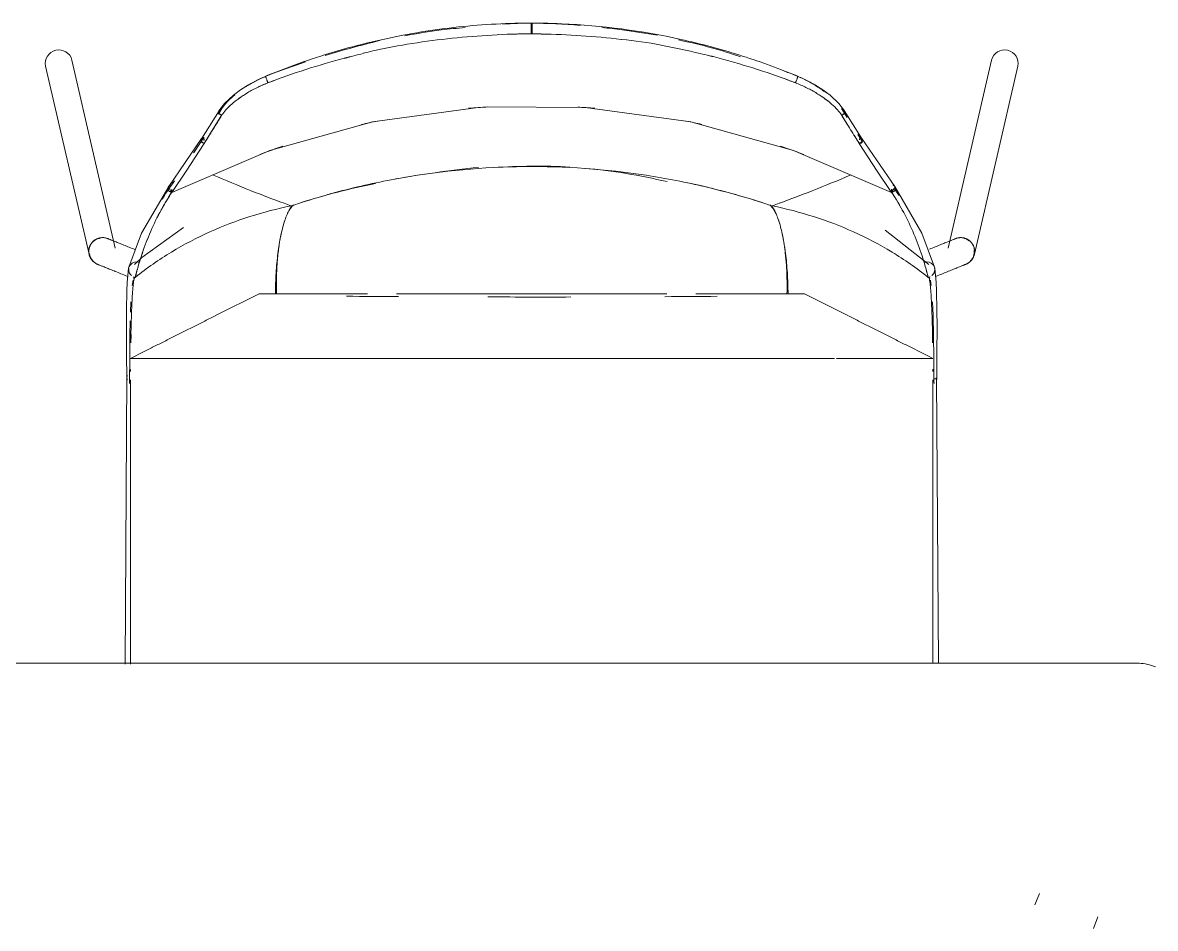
# Model space of a CAD drawing. Header units: millimetres. Extents: x 155920 to 295199, y -4084 to 97293.
# Drawn here: x 190261 to 190916, y 25622 to 26146 of the extents above; entities that cross this region are included whole.
import ezdxf

# ---------------------------------------------------------------- set-up
doc = ezdxf.new("R2010")
doc.units = ezdxf.units.MM
doc.header["$MEASUREMENT"] = 0
doc.layers.add('I-FURN', color=8, linetype='CONTINUOUS', lineweight=9)

msp = doc.modelspace()

# ---------------------------------------------------------------- linework, layer by layer
at = {"layer": 'I-FURN'}
for p, q in [((190555.27, 26145.24), (190555.27, 26145.35)), ((190555.27, 26144.93), (190555.27, 26145.24)), ((190555.27, 26144.43), (190555.27, 26144.93)), ((190555.27, 26143.79), (190555.27, 26144.43)), ((190555.27, 26143.04), (190555.27, 26143.79)), ((190555.27, 26142.23), (190555.27, 26143.04)), ((190555.27, 26141.43), (190555.27, 26142.23)), ((190555.27, 26140.67), (190555.27, 26141.43)), ((190555.27, 26140.03), (190555.27, 26140.67)), ((190555.28, 26139.54), (190555.27, 26140.03)), ((190555.28, 26139.22), (190555.28, 26139.54)), ((190555.73, 26145.35), (190555.73, 26145.24)), ((190555.73, 26145.24), (190555.73, 26144.93)), ((190555.73, 26144.93), (190555.73, 26144.43)), ((190555.73, 26144.43), (190555.73, 26143.79)), ((190555.73, 26143.79), (190555.73, 26143.04)), ((190555.73, 26143.04), (190555.73, 26142.23)), ((190555.73, 26142.23), (190555.73, 26141.43)), ((190555.73, 26141.43), (190555.73, 26140.67)), ((190555.73, 26140.67), (190555.73, 26140.03)), ((190555.73, 26140.03), (190555.73, 26139.54)), ((190555.73, 26139.54), (190555.73, 26139.22)), ((190274.21, 26120.47), (190299.33, 26011.66)), ((190314.53, 26015.17), (190289.41, 26123.98)), ((190821.59, 26123.98), (190796.47, 26015.17)), ((190811.67, 26011.66), (190836.8, 26120.47)), ((190401.42, 26114.51), (190401.45, 26114.41)), ((190401.45, 26114.41), (190401.53, 26114.21)), ((190401.53, 26114.21), (190401.65, 26113.91)), ((190401.65, 26113.91), (190401.79, 26113.54)), ((190401.79, 26113.54), (190401.96, 26113.11)), ((190401.96, 26113.11), (190402.14, 26112.66)), ((190708.87, 26112.66), (190709.04, 26113.11)), ((190709.04, 26113.11), (190709.21, 26113.54)), ((190709.21, 26113.54), (190709.36, 26113.91)), ((190709.36, 26113.91), (190709.47, 26114.21)), ((190709.47, 26114.21), (190709.55, 26114.41)), ((190709.55, 26114.41), (190709.59, 26114.51)), ((190387, 26106.66), (190382.88, 26103.57)), ((190391.62, 26109.6), (190387, 26106.66)), ((190396.43, 26112.22), (190391.62, 26109.6)), ((190402.14, 26112.66), (190402.32, 26112.2)), ((190402.32, 26112.2), (190402.49, 26111.78)), ((190402.49, 26111.78), (190402.64, 26111.4)), ((190402.64, 26111.4), (190402.76, 26111.1)), ((190402.76, 26111.1), (190402.84, 26110.89)), ((190402.84, 26110.89), (190402.88, 26110.78)), ((190708.12, 26110.78), (190708.16, 26110.89)), ((190708.16, 26110.89), (190708.25, 26111.1)), ((190708.25, 26111.1), (190708.37, 26111.4)), ((190708.37, 26111.4), (190708.52, 26111.78)), ((190708.52, 26111.78), (190708.69, 26112.2)), ((190708.69, 26112.2), (190708.87, 26112.66)), ((190714.57, 26112.22), (190719.38, 26109.6)), ((190719.38, 26109.6), (190724, 26106.66)), ((190724, 26106.66), (190728.13, 26103.57)), ((190382.88, 26103.57), (190377.79, 26098.86)), ((190728.13, 26103.57), (190733.22, 26098.86)), ((190374.58, 26094.64), (190364.37, 26078.44)), ((190376.24, 26095.98), (190374.19, 26092.7)), ((190374.51, 26094.51), (190374.4, 26094.13)), ((190374.4, 26094.13), (190374.4, 26093.73)), ((190374.4, 26093.73), (190374.51, 26093.33)), ((190374.72, 26094.83), (190374.51, 26094.51)), ((190374.51, 26093.33), (190374.73, 26092.96)), ((190377.79, 26098.86), (190374.54, 26094.58)), ((190375.03, 26095.07), (190374.72, 26094.83)), ((190375.4, 26095.23), (190375.03, 26095.07)), ((190375.82, 26095.28), (190375.4, 26095.23)), ((190524.61, 26096.49), (190463.41, 26088.19)), ((190528.9, 26096.77), (190524.61, 26096.49)), ((190586.39, 26096.5), (190529.96, 26096.83)), ((190647.59, 26088.19), (190586.39, 26096.5)), ((190733.22, 26098.86), (190736.46, 26094.58)), ((190734.78, 26095.95), (190738.04, 26090.74)), ((190736.37, 26094.72), (190746.77, 26078.22)), ((190365.61, 26075.18), (190376.24, 26092.18)), ((190374.73, 26092.96), (190375.03, 26092.64)), ((190375.03, 26092.64), (190375.41, 26092.4)), ((190375.41, 26092.4), (190375.82, 26092.24)), ((190375.82, 26092.24), (190376.25, 26092.19)), ((190463.41, 26088.19), (190403.94, 26071.73)), ((190707.06, 26071.73), (190647.59, 26088.19)), ((190738.26, 26086.55), (190734.76, 26092.18)), ((190745.4, 26075.18), (190742.01, 26080.55)), ((190744.4, 26080.68), (190745.46, 26079.03)), ((190364.47, 26078.58), (190345.42, 26050.88)), ((190355.92, 26060.19), (190365.61, 26075.18)), ((190365.55, 26079.03), (190360.18, 26070.74)), ((190364.25, 26077.03), (190364.15, 26077.45)), ((190364.16, 26077.87), (190364.28, 26078.26)), ((190364.23, 26077.58), (190364.34, 26077.17)), ((190364.36, 26078.39), (190364.24, 26078)), ((190364.46, 26076.64), (190364.25, 26077.03)), ((190364.28, 26078.26), (190364.5, 26078.6)), ((190364.34, 26077.17), (190364.54, 26076.77)), ((190364.58, 26078.73), (190364.36, 26078.39)), ((190364.76, 26076.3), (190364.46, 26076.64)), ((190364.5, 26078.6), (190364.81, 26078.87)), ((190364.54, 26076.77), (190364.84, 26076.43)), ((190364.89, 26079), (190364.58, 26078.73)), ((190365.13, 26076.04), (190364.76, 26076.3)), ((190364.84, 26076.43), (190365.21, 26076.17)), ((190365.54, 26075.86), (190365.13, 26076.04)), ((190365.21, 26076.17), (190365.63, 26075.99)), ((190365.99, 26075.78), (190365.54, 26075.86)), ((190365.61, 26079.13), (190365.8, 26077.41)), ((190365.63, 26075.99), (190366.07, 26075.91)), ((190365.88, 26077.58), (190365.69, 26079.26)), ((190744.93, 26075.91), (190745.38, 26075.99)), ((190745.31, 26079.26), (190745.14, 26077.78)), ((190745.38, 26075.99), (190745.8, 26076.17)), ((190755.08, 26060.19), (190745.4, 26075.18)), ((190745.46, 26079.03), (190746.73, 26077.05)), ((190745.8, 26076.17), (190746.16, 26076.43)), ((190746.42, 26078.73), (190746.11, 26079)), ((190746.16, 26076.43), (190746.46, 26076.77)), ((190746.64, 26078.39), (190746.42, 26078.73)), ((190746.46, 26076.77), (190746.67, 26077.17)), ((190746.54, 26078.58), (190765.58, 26050.88)), ((190746.76, 26078), (190746.64, 26078.39)), ((190746.77, 26077.58), (190746.76, 26078)), ((190403.94, 26071.73), (190347.29, 26047.42)), ((190763.71, 26047.42), (190707.06, 26071.73)), ((190347.29, 26047.42), (190355.92, 26060.19)), ((190763.71, 26047.42), (190755.08, 26060.19)), ((190345.42, 26050.88), (190329.67, 26023.82)), ((190345.02, 26049.58), (190345.06, 26050.06)), ((190345.09, 26049.1), (190345.02, 26049.58)), ((190345.06, 26050.06), (190345.21, 26050.51)), ((190345.27, 26048.66), (190345.09, 26049.1)), ((190345.21, 26050.51), (190346.22, 26049.07)), ((190345.54, 26048.26), (190345.27, 26048.66)), ((190345.9, 26047.94), (190345.54, 26048.26)), ((190346.33, 26047.71), (190345.9, 26047.94)), ((190346.8, 26047.58), (190346.33, 26047.71)), ((190346.46, 26048.73), (190347.28, 26047.55)), ((190347.28, 26047.55), (190346.8, 26047.58)), ((190348.26, 26053.1), (190347.15, 26051.54)), ((190347.28, 26047.55), (190347.17, 26049.32)), ((190347.18, 26049.32), (190347.28, 26047.55)), ((190347.28, 26047.55), (190347.22, 26049.36)), ((190347.28, 26047.55), (190347.22, 26049.36)), ((190763.72, 26047.55), (190765.79, 26050.51)), ((190763.78, 26049.36), (190763.72, 26047.55)), ((190763.78, 26049.36), (190763.72, 26047.55)), ((190763.83, 26049.32), (190763.72, 26047.55)), ((190763.72, 26047.55), (190763.83, 26049.32)), ((190764.21, 26047.58), (190763.72, 26047.55)), ((190764.67, 26047.71), (190764.21, 26047.58)), ((190765.1, 26047.94), (190764.67, 26047.71)), ((190765.46, 26048.26), (190765.1, 26047.94)), ((190765.74, 26048.66), (190765.46, 26048.26)), ((190765.58, 26050.88), (190781.33, 26023.82)), ((190765.92, 26049.1), (190765.74, 26048.66)), ((190765.79, 26050.51), (190765.94, 26050.06)), ((190765.99, 26049.58), (190765.92, 26049.1)), ((190765.94, 26050.06), (190765.99, 26049.58)), ((190306.04, 26021.16), (190306.36, 26021.2)), ((190306.36, 26021.2), (190306.67, 26021.23)), ((190306.67, 26021.23), (190306.99, 26021.25)), ((190306.99, 26021.25), (190307.31, 26021.25)), ((190307.31, 26021.25), (190307.63, 26021.24)), ((190307.63, 26021.24), (190307.95, 26021.22)), ((190307.95, 26021.22), (190308.27, 26021.18)), ((190329.67, 26023.82), (190322.38, 26004.07)), ((190354.07, 26027.18), (190329.81, 26009.65)), ((190785.39, 26005.74), (190759.99, 26025.57)), ((190781.33, 26023.82), (190788.62, 26004.07)), ((190802.65, 26021.17), (190802.96, 26021.21)), ((190802.96, 26021.21), (190803.28, 26021.23)), ((190803.28, 26021.23), (190803.6, 26021.25)), ((190803.6, 26021.25), (190803.92, 26021.25)), ((190803.92, 26021.25), (190804.24, 26021.24)), ((190804.24, 26021.24), (190804.56, 26021.21)), ((190804.56, 26021.21), (190804.88, 26021.18)), ((190299.33, 26014.63), (190299.39, 26014.94)), ((190299.39, 26014.94), (190299.46, 26015.25)), ((190299.46, 26015.25), (190299.55, 26015.56)), ((190299.55, 26015.56), (190299.65, 26015.87)), ((190299.65, 26015.87), (190299.76, 26016.17)), ((190299.76, 26016.17), (190299.79, 26016.25)), ((190299.79, 26016.25), (190299.92, 26016.54)), ((190299.92, 26016.54), (190300.05, 26016.83)), ((190300.05, 26016.83), (190300.2, 26017.11)), ((190300.2, 26017.11), (190300.36, 26017.39)), ((190300.36, 26017.39), (190300.53, 26017.66)), ((190300.53, 26017.66), (190300.72, 26017.92)), ((190300.72, 26017.92), (190300.91, 26018.18)), ((190300.91, 26018.18), (190301.11, 26018.43)), ((190301.11, 26018.43), (190301.32, 26018.67)), ((190301.32, 26018.67), (190301.54, 26018.9)), ((190301.54, 26018.9), (190301.77, 26019.12)), ((190301.77, 26019.12), (190302.01, 26019.33)), ((190302.01, 26019.33), (190302.26, 26019.54)), ((190302.26, 26019.54), (190302.52, 26019.73)), ((190302.52, 26019.73), (190302.78, 26019.91)), ((190302.78, 26019.91), (190303.05, 26020.08)), ((190303.05, 26020.08), (190303.33, 26020.24)), ((190303.33, 26020.24), (190303.61, 26020.39)), ((190303.61, 26020.39), (190303.9, 26020.53)), ((190303.9, 26020.53), (190304.19, 26020.66)), ((190304.19, 26020.66), (190304.49, 26020.77)), ((190304.49, 26020.77), (190304.79, 26020.88)), ((190304.79, 26020.88), (190305.1, 26020.97)), ((190305.1, 26020.97), (190305.41, 26021.05)), ((190305.41, 26021.05), (190305.72, 26021.11)), ((190305.72, 26021.11), (190306.04, 26021.16)), ((190308.27, 26021.18), (190308.59, 26021.13)), ((190308.59, 26021.13), (190308.9, 26021.07)), ((190308.9, 26021.07), (190309.21, 26021)), ((190309.21, 26021), (190309.52, 26020.91)), ((190309.52, 26020.91), (190309.82, 26020.81)), ((190309.82, 26020.81), (190310.12, 26020.7)), ((190310.12, 26020.7), (190310.21, 26020.67)), ((190310.21, 26020.66), (190310.21, 26020.67)), ((190310.21, 26020.67), (190310.22, 26020.66)), ((190310.25, 26020.65), (190310.21, 26020.66)), ((190310.22, 26020.66), (190310.28, 26020.64)), ((190310.33, 26020.62), (190310.25, 26020.65)), ((190310.28, 26020.64), (190310.37, 26020.6)), ((190310.44, 26020.57), (190310.33, 26020.62)), ((190310.37, 26020.6), (190310.41, 26020.59)), ((190310.59, 26020.51), (190310.44, 26020.57)), ((190310.77, 26020.44), (190310.59, 26020.51)), ((190310.99, 26020.35), (190310.77, 26020.44)), ((190311.24, 26020.25), (190310.99, 26020.35)), ((190311.53, 26020.13), (190311.24, 26020.25)), ((190311.85, 26020), (190311.53, 26020.13)), ((190312.21, 26019.86), (190311.85, 26020)), ((190312.59, 26019.7), (190312.21, 26019.86)), ((190313.01, 26019.53), (190312.59, 26019.7)), ((190313.46, 26019.35), (190313.01, 26019.53)), ((190313.95, 26019.16), (190313.46, 26019.35)), ((190314.46, 26018.95), (190313.95, 26019.16)), ((190315, 26018.73), (190314.46, 26018.95)), ((190315.57, 26018.5), (190315, 26018.73)), ((190316.16, 26018.26), (190315.57, 26018.5)), ((190316.79, 26018.01), (190316.16, 26018.26)), ((190317.44, 26017.75), (190316.79, 26018.01)), ((190318.11, 26017.47), (190317.44, 26017.75)), ((190318.8, 26017.19), (190318.11, 26017.47)), ((190319.52, 26016.9), (190318.8, 26017.19)), ((190320.26, 26016.6), (190319.52, 26016.9)), ((190321.02, 26016.3), (190320.26, 26016.6)), ((190321.8, 26015.98), (190321.02, 26016.3)), ((190322.6, 26015.66), (190321.8, 26015.98)), ((190323.41, 26015.33), (190322.6, 26015.66)), ((190324.23, 26015), (190323.41, 26015.33)), ((190325.07, 26014.66), (190324.23, 26015)), ((190325.93, 26014.32), (190325.07, 26014.66)), ((190786.46, 26014.87), (190785.62, 26014.53)), ((190787.29, 26015.21), (190786.46, 26014.87)), ((190788.11, 26015.54), (190787.29, 26015.21)), ((190788.91, 26015.86), (190788.11, 26015.54)), ((190789.7, 26016.18), (190788.91, 26015.86)), ((190790.46, 26016.49), (190789.7, 26016.18)), ((190791.21, 26016.79), (190790.46, 26016.49)), ((190791.94, 26017.09), (190791.21, 26016.79)), ((190792.64, 26017.37), (190791.94, 26017.09)), ((190793.32, 26017.65), (190792.64, 26017.37)), ((190793.98, 26017.91), (190793.32, 26017.65)), ((190794.61, 26018.17), (190793.98, 26017.91)), ((190795.22, 26018.41), (190794.61, 26018.17)), ((190795.8, 26018.65), (190795.22, 26018.41)), ((190796.35, 26018.87), (190795.8, 26018.65)), ((190796.87, 26019.08), (190796.35, 26018.87)), ((190797.36, 26019.28), (190796.87, 26019.08)), ((190797.83, 26019.47), (190797.36, 26019.28)), ((190798.26, 26019.64), (190797.83, 26019.47)), ((190798.66, 26019.8), (190798.26, 26019.64)), ((190799.02, 26019.95), (190798.66, 26019.8)), ((190799.36, 26020.09), (190799.02, 26019.95)), ((190799.66, 26020.21), (190799.36, 26020.09)), ((190799.92, 26020.31), (190799.66, 26020.21)), ((190800.15, 26020.41), (190799.92, 26020.31)), ((190800.35, 26020.49), (190800.15, 26020.41)), ((190800.51, 26020.55), (190800.35, 26020.49)), ((190800.64, 26020.6), (190800.51, 26020.55)), ((190800.6, 26020.59), (190800.7, 26020.63)), ((190800.73, 26020.64), (190800.64, 26020.6)), ((190800.7, 26020.63), (190800.77, 26020.65)), ((190800.78, 26020.66), (190800.73, 26020.64)), ((190800.77, 26020.65), (190800.8, 26020.67)), ((190800.8, 26020.67), (190800.78, 26020.66)), ((190800.8, 26020.67), (190801.1, 26020.78)), ((190800.8, 26020.67), (190800.8, 26020.67)), ((190801.1, 26020.78), (190801.4, 26020.88)), ((190801.4, 26020.88), (190801.71, 26020.97)), ((190801.71, 26020.97), (190802.02, 26021.05)), ((190802.02, 26021.05), (190802.33, 26021.12)), ((190802.33, 26021.12), (190802.65, 26021.17)), ((190804.88, 26021.18), (190805.2, 26021.13)), ((190805.2, 26021.13), (190805.51, 26021.06)), ((190805.51, 26021.06), (190805.82, 26020.99)), ((190805.82, 26020.99), (190806.13, 26020.9)), ((190806.13, 26020.9), (190806.43, 26020.8)), ((190806.43, 26020.8), (190806.73, 26020.69)), ((190806.73, 26020.69), (190807.03, 26020.57)), ((190807.03, 26020.57), (190807.32, 26020.43)), ((190807.32, 26020.43), (190807.6, 26020.29)), ((190807.6, 26020.29), (190807.88, 26020.13)), ((190807.88, 26020.13), (190808.15, 26019.96)), ((190808.15, 26019.96), (190808.42, 26019.78)), ((190808.42, 26019.78), (190808.68, 26019.59)), ((190808.68, 26019.59), (190808.92, 26019.39)), ((190808.92, 26019.39), (190809.17, 26019.18)), ((190809.17, 26019.18), (190809.4, 26018.96)), ((190809.4, 26018.96), (190809.62, 26018.73)), ((190809.62, 26018.73), (190809.84, 26018.49)), ((190809.84, 26018.49), (190810.04, 26018.25)), ((190810.04, 26018.25), (190810.24, 26017.99)), ((190810.24, 26017.99), (190810.42, 26017.73)), ((190810.42, 26017.73), (190810.6, 26017.46)), ((190810.6, 26017.46), (190810.76, 26017.19)), ((190810.76, 26017.19), (190810.91, 26016.91)), ((190810.91, 26016.91), (190811.05, 26016.62)), ((190811.05, 26016.62), (190811.18, 26016.33)), ((190811.18, 26016.33), (190811.21, 26016.25)), ((190811.21, 26016.25), (190811.33, 26015.95)), ((190811.33, 26015.95), (190811.43, 26015.64)), ((190811.43, 26015.64), (190811.52, 26015.34)), ((190811.52, 26015.34), (190811.6, 26015.03)), ((190811.6, 26015.03), (190811.66, 26014.71)), ((190811.66, 26014.71), (190811.71, 26014.4)), ((190299.21, 26013.36), (190299.22, 26013.68)), ((190299.21, 26013.04), (190299.21, 26013.36)), ((190299.23, 26012.72), (190299.21, 26013.04)), ((190299.22, 26013.68), (190299.24, 26013.99)), ((190299.25, 26012.4), (190299.23, 26012.72)), ((190299.24, 26013.99), (190299.28, 26014.31)), ((190299.29, 26012.08), (190299.25, 26012.4)), ((190299.28, 26014.31), (190299.33, 26014.63)), ((190299.35, 26011.76), (190299.29, 26012.08)), ((190299.41, 26011.45), (190299.35, 26011.76)), ((190299.49, 26011.14), (190299.41, 26011.45)), ((190299.58, 26010.83), (190299.49, 26011.14)), ((190299.68, 26010.53), (190299.58, 26010.83)), ((190299.8, 26010.23), (190299.68, 26010.53)), ((190299.93, 26009.94), (190299.8, 26010.23)), ((190300.06, 26009.65), (190299.93, 26009.94)), ((190300.21, 26009.37), (190300.06, 26009.65)), ((190300.37, 26009.09), (190300.21, 26009.37)), ((190300.55, 26008.82), (190300.37, 26009.09)), ((190300.73, 26008.56), (190300.55, 26008.82)), ((190300.92, 26008.3), (190300.73, 26008.56)), ((190301.12, 26008.05), (190300.92, 26008.3)), ((190329.81, 26009.65), (190325.62, 26005.75)), ((190809.93, 26008.12), (190809.72, 26007.88)), ((190810.13, 26008.37), (190809.93, 26008.12)), ((190810.32, 26008.63), (190810.13, 26008.37)), ((190810.5, 26008.89), (190810.32, 26008.63)), ((190810.67, 26009.16), (190810.5, 26008.89)), ((190810.83, 26009.44), (190810.67, 26009.16)), ((190810.98, 26009.73), (190810.83, 26009.44)), ((190811.11, 26010.02), (190810.98, 26009.73)), ((190811.24, 26010.31), (190811.11, 26010.02)), ((190811.35, 26010.61), (190811.24, 26010.31)), ((190811.45, 26010.92), (190811.35, 26010.61)), ((190811.53, 26011.22), (190811.45, 26010.92)), ((190811.61, 26011.54), (190811.53, 26011.22)), ((190811.67, 26011.85), (190811.61, 26011.54)), ((190811.72, 26012.17), (190811.67, 26011.85)), ((190811.71, 26014.4), (190811.75, 26014.08)), ((190811.76, 26012.48), (190811.72, 26012.17)), ((190811.75, 26014.08), (190811.78, 26013.76)), ((190811.78, 26012.8), (190811.76, 26012.48)), ((190811.78, 26013.76), (190811.79, 26013.44)), ((190811.79, 26013.12), (190811.78, 26012.8)), ((190811.79, 26013.44), (190811.79, 26013.12)), ((190301.34, 26007.82), (190301.12, 26008.05)), ((190301.56, 26007.59), (190301.34, 26007.82)), ((190301.79, 26007.36), (190301.56, 26007.59)), ((190302.03, 26007.15), (190301.79, 26007.36)), ((190302.28, 26006.95), (190302.03, 26007.15)), ((190302.53, 26006.76), (190302.28, 26006.95)), ((190302.8, 26006.58), (190302.53, 26006.76)), ((190303.07, 26006.4), (190302.8, 26006.58)), ((190303.34, 26006.24), (190303.07, 26006.4)), ((190303.63, 26006.1), (190303.34, 26006.24)), ((190303.92, 26005.96), (190303.63, 26006.1)), ((190304.21, 26005.83), (190303.92, 26005.96)), ((190304.24, 26005.82), (190304.21, 26005.83)), ((190304.21, 26005.83), (190304.21, 26005.83)), ((190304.21, 26005.83), (190304.23, 26005.83)), ((190304.23, 26005.83), (190304.28, 26005.8)), ((190304.31, 26005.79), (190304.24, 26005.82)), ((190304.28, 26005.8), (190304.37, 26005.77)), ((190304.41, 26005.75), (190304.31, 26005.79)), ((190304.37, 26005.77), (190304.5, 26005.72)), ((190304.5, 26005.72), (190304.66, 26005.65)), ((190304.66, 26005.65), (190304.86, 26005.57)), ((190304.86, 26005.57), (190305.09, 26005.48)), ((190305.09, 26005.48), (190305.35, 26005.37)), ((190305.35, 26005.37), (190305.65, 26005.25)), ((190305.65, 26005.25), (190305.99, 26005.12)), ((190305.99, 26005.12), (190306.35, 26004.97)), ((190306.35, 26004.97), (190306.75, 26004.81)), ((190306.75, 26004.81), (190307.18, 26004.63)), ((190307.18, 26004.63), (190307.65, 26004.45)), ((190307.65, 26004.45), (190308.14, 26004.25)), ((190308.14, 26004.25), (190308.66, 26004.03)), ((190308.66, 26004.03), (190309.21, 26003.81)), ((190309.21, 26003.81), (190309.79, 26003.58)), ((190309.79, 26003.58), (190310.4, 26003.33)), ((190310.4, 26003.33), (190311.03, 26003.08)), ((190311.03, 26003.08), (190311.69, 26002.81)), ((190311.69, 26002.81), (190312.37, 26002.54)), ((190312.37, 26002.54), (190313.07, 26002.25)), ((190313.07, 26002.25), (190313.8, 26001.96)), ((190313.8, 26001.96), (190314.55, 26001.66)), ((190314.55, 26001.66), (190315.31, 26001.35)), ((190322.2, 26003.52), (190321.4, 25995.37)), ((190322.57, 26004.5), (190322.2, 26003.52)), ((190322.53, 26001.22), (190322.25, 26002.36)), ((190322.26, 26003.52), (190322.59, 26004.63)), ((190322.88, 26005.03), (190322.57, 26004.5)), ((190323.27, 26005.52), (190322.88, 26005.03)), ((190324.29, 26006.38), (190323.27, 26005.52)), ((190325.58, 26006.95), (190324.29, 26006.38)), ((190327.05, 26007.15), (190325.58, 26006.95)), ((190328.59, 26006.92), (190327.05, 26007.15)), ((190782.41, 26006.92), (190783.95, 26007.15)), ((190783.95, 26007.15), (190785.42, 26006.95)), ((190785.42, 26006.95), (190786.72, 26006.38)), ((190786.72, 26006.38), (190787.73, 26005.52)), ((190787.73, 26005.52), (190788.12, 26005.03)), ((190788.12, 26005.03), (190788.43, 26004.5)), ((190788.41, 26004.63), (190788.74, 26003.52)), ((190788.43, 26004.5), (190788.8, 26003.52)), ((190788.76, 26002.36), (190788.48, 26001.22)), ((190788.8, 26003.52), (190789.6, 25995.37)), ((190795.98, 26001.46), (190796.73, 26001.77)), ((190796.73, 26001.77), (190797.47, 26002.07)), ((190797.47, 26002.07), (190798.19, 26002.36)), ((190798.19, 26002.36), (190798.89, 26002.64)), ((190798.89, 26002.64), (190799.56, 26002.91)), ((190799.56, 26002.91), (190800.21, 26003.17)), ((190800.21, 26003.17), (190800.83, 26003.42)), ((190800.83, 26003.42), (190801.43, 26003.67)), ((190801.43, 26003.67), (190802, 26003.9)), ((190802, 26003.9), (190802.54, 26004.11)), ((190802.54, 26004.11), (190803.05, 26004.32)), ((190803.05, 26004.32), (190803.53, 26004.52)), ((190803.53, 26004.52), (190803.98, 26004.7)), ((190803.98, 26004.7), (190804.4, 26004.87)), ((190804.4, 26004.87), (190804.79, 26005.02)), ((190804.79, 26005.02), (190805.14, 26005.17)), ((190805.14, 26005.17), (190805.47, 26005.3)), ((190805.47, 26005.3), (190805.75, 26005.41)), ((190805.75, 26005.41), (190806.01, 26005.52)), ((190806.01, 26005.52), (190806.22, 26005.6)), ((190806.22, 26005.6), (190806.41, 26005.68)), ((190806.41, 26005.68), (190806.56, 26005.74)), ((190806.56, 26005.74), (190806.67, 26005.78)), ((190806.63, 26005.77), (190806.59, 26005.75)), ((190806.72, 26005.8), (190806.63, 26005.77)), ((190806.67, 26005.78), (190806.74, 26005.81)), ((190806.77, 26005.83), (190806.72, 26005.8)), ((190806.74, 26005.81), (190806.78, 26005.83)), ((190806.79, 26005.83), (190806.77, 26005.83)), ((190806.78, 26005.83), (190806.79, 26005.83)), ((190806.87, 26005.87), (190806.79, 26005.83)), ((190807.16, 26005.99), (190806.87, 26005.87)), ((190807.45, 26006.13), (190807.16, 26005.99)), ((190807.73, 26006.29), (190807.45, 26006.13)), ((190808.01, 26006.45), (190807.73, 26006.29)), ((190808.28, 26006.62), (190808.01, 26006.45)), ((190808.54, 26006.81), (190808.28, 26006.62)), ((190808.79, 26007), (190808.54, 26006.81)), ((190809.04, 26007.21), (190808.79, 26007)), ((190809.28, 26007.42), (190809.04, 26007.21)), ((190809.5, 26007.65), (190809.28, 26007.42)), ((190809.72, 26007.88), (190809.5, 26007.65)), ((190315.31, 26001.35), (190316.1, 26001.03)), ((190316.1, 26001.03), (190316.9, 26000.71)), ((190316.9, 26000.71), (190317.72, 26000.38)), ((190317.72, 26000.38), (190318.55, 26000.04)), ((190318.55, 26000.04), (190319.39, 25999.7)), ((190319.39, 25999.7), (190320.25, 25999.35)), ((190320.25, 25999.35), (190321.12, 25999)), ((190321.12, 25999), (190321.99, 25998.65)), ((190321.4, 25995.37), (190321.22, 25990.43)), ((190323.1, 26000.18), (190322.53, 26001.22)), ((190324.28, 25993.49), (190324.8, 25996.58)), ((190325.1, 25997.58), (190325.56, 25998.37)), ((190785.45, 25998.37), (190785.9, 25997.58)), ((190786.2, 25996.58), (190786.72, 25993.49)), ((190788.48, 26001.22), (190787.91, 26000.18)), ((190789.34, 25998.78), (190790.21, 25999.13)), ((190789.6, 25995.37), (190789.78, 25990.43)), ((190790.21, 25999.13), (190791.07, 25999.48)), ((190791.07, 25999.48), (190791.92, 25999.83)), ((190791.92, 25999.83), (190792.76, 26000.16)), ((190792.76, 26000.16), (190793.59, 26000.5)), ((190793.59, 26000.5), (190794.4, 26000.83)), ((190794.4, 26000.83), (190795.2, 26001.15)), ((190795.2, 26001.15), (190795.98, 26001.46)), ((190321.22, 25990.43), (190321.02, 25979.35)), ((190372.98, 25976.31), (190397.74, 25988.77)), ((190397.74, 25988.77), (190460.43, 25988.77)), ((190477.35, 25988.77), (190555.5, 25988.77)), ((190555.5, 25988.77), (190633.65, 25988.77)), ((190650.56, 25988.77), (190713.26, 25988.77)), ((190713.26, 25988.77), (190738.02, 25976.31)), ((190789.78, 25990.43), (190789.99, 25979.35)), ((190323.33, 25978.11), (190323.57, 25984.12)), ((190787.44, 25984.16), (190787.73, 25976.23)), ((190321.02, 25979.35), (190320.96, 25969.79)), ((190787.73, 25976.23), (190787.99, 25964.41)), ((190789.99, 25979.35), (190790.04, 25969.79)), ((190320.96, 25969.79), (190321.02, 25954.4)), ((190323.02, 25964.41), (190323.18, 25973.03)), ((190790.04, 25969.79), (190789.99, 25954.4)), ((190322.86, 25951.55), (190323.02, 25964.41)), ((190323.49, 25960.38), (190323.65, 25965.14)), ((190323.65, 25965.14), (190323.66, 25965.28)), ((190787.35, 25965.28), (190787.51, 25960.38)), ((190787.99, 25964.41), (190788.14, 25951.57)), ((190321.02, 25954.4), (190321.16, 25939.24)), ((190322.76, 25938.18), (190322.86, 25951.55)), ((190380.3, 25951.31), (190330.55, 25951.31)), ((190447.42, 25951.31), (190390.08, 25951.31)), ((190519.01, 25951.31), (190458.92, 25951.31)), ((190585.41, 25951.31), (190525.26, 25951.31)), ((190652.12, 25951.31), (190591.91, 25951.31)), ((190720.94, 25951.31), (190663.51, 25951.31)), ((190780.46, 25951.31), (190731.78, 25951.31)), ((190788.14, 25951.57), (190788.24, 25938.18)), ((190789.99, 25954.4), (190789.85, 25939.24)), ((190321.18, 25941.24), (190320.16, 25774.47)), ((190321.2, 25941.27), (190321.2, 25941.2)), ((190321.65, 25941.39), (190321.35, 25941.33)), ((190321.38, 25941.14), (190321.69, 25941.08)), ((190322.7, 25936.94), (190322.76, 25938.18)), ((190788.24, 25938.18), (190788.3, 25936.94)), ((190788.31, 25939.56), (190788.86, 25939.59)), ((190788.86, 25939.59), (190789.31, 25939.64)), ((190789.31, 25939.64), (190789.63, 25939.7)), ((190789.66, 25939.9), (190789.36, 25939.96)), ((190789.81, 25939.84), (190789.66, 25939.9)), ((190789.8, 25939.77), (190789.81, 25939.84)), ((190789.82, 25939.81), (190790.84, 25774.89)), ((190905.5, 25775.01), (188965.5, 25775.01)), ((190905.83, 25775.01), (190905.5, 25775.01)), ((190907.02, 25774.98), (190905.83, 25775.01)), ((190908.22, 25774.89), (190907.02, 25774.98)), ((190909.41, 25774.76), (190908.22, 25774.89)), ((190910.6, 25774.58), (190909.41, 25774.76)), ((190911.78, 25774.35), (190910.6, 25774.58)), ((190912.95, 25774.08), (190911.78, 25774.35)), ((190914.1, 25773.75), (190912.95, 25774.08)), ((190915.25, 25773.39), (190914.1, 25773.75)), ((190916.37, 25772.97), (190915.25, 25773.39)), ((190849.41, 25641.85), (190846.73, 25635.21)), ((190880.5, 25621.64), (190883.16, 25628.29))]:
    msp.add_line(p, q, dxfattribs=at)
for centre, major_axis, ratio, start_param, end_param in [((190281.81, 26122.22), (7.6, 1.75), 0.972413, 1.570796, 3.141593), ((190281.81, 26122.22), (7.6, 1.75), 0.972413, 0, 1.570796), ((190829.19, 26122.22), (-7.6, 1.75), 0.972413, 4.712389, 6.283185), ((190829.19, 26122.22), (-7.6, 1.75), 0.972413, 3.141593, 4.712389), ((190306.93, 26013.41), (7.6, 1.75), 0.972413, 1.570796, 3.665191), ((190306.93, 26013.41), (7.6, 1.75), 0.972413, 1.507929, 1.570796), ((190804.07, 26013.41), (-7.6, 1.75), 0.972413, 2.617994, 4.712389), ((190803.59, 26013.17), (-3, 7.42), 0.991026, 5.235988, 5.472216), ((190307.41, 26013.17), (3, 7.42), 0.991026, 2.094395, 3.295672), ((190803.59, 26013.17), (-3, 7.42), 0.991026, 2.987513, 3.665191), ((190803.59, 26013.17), (-3, 7.42), 0.991026, 3.98724, 4.45059)]:
    msp.add_ellipse(centre, major_axis=major_axis, ratio=ratio, start_param=start_param, end_param=end_param, dxfattribs=at)
for points, knots in [([(190708.12, 26115.13), (190697.36, 26119.54), (190675.57, 26127.42), (190630.69, 26139.4), (190581.64, 26145.85), (190529.38, 26145.28), (190486.14, 26140.07), (190443.69, 26130.21), (190416.33, 26120.65), (190402.88, 26115.13)], [0, 0, 0, 0, 0.111111, 0.222222, 0.444444, 0.583333, 0.722222, 0.861111, 1, 1, 1, 1]), ([(190482.14, 26137.99), (190489.09, 26139.29), (190500.65, 26141.33), (190512.31, 26142.38), (190516.94, 26142.72)], [-0.4674161, -0.4674161, -0.4674161, -0.4674161, -0.3333333, -0.245436, -0.245436, -0.245436, -0.245436]), ([(190596.13, 26142.85), (190600.06, 26142.41), (190610.8, 26141.04), (190621.55, 26139.52), (190628.33, 26138.37)], [0.2583607, 0.2583607, 0.2583607, 0.2583607, 0.3333333, 0.4634886, 0.4634886, 0.4634886, 0.4634886]), ([(190435.99, 26126.65), (190441.1, 26128.21), (190451.52, 26131.11), (190462.03, 26133.89), (190467.38, 26135.19)], [-0.7681843, -0.7681843, -0.7681843, -0.7681843, -0.6666667, -0.5624253, -0.5624253, -0.5624253, -0.5624253]), ([(190640.38, 26135.66), (190646.82, 26134.26), (190658.96, 26131.49), (190670.78, 26127.71), (190676.3, 26125.84)], [0.5416307, 0.5416307, 0.5416307, 0.5416307, 0.6666667, 0.7775097, 0.7775097, 0.7775097, 0.7775097]), ([(190457.98, 26127.76), (190456.17, 26127.33), (190452.52, 26126.46), (190448.91, 26125.48), (190447.1, 26124.95)], [-0.36909277, -0.36909277, -0.36909277, -0.36909277, -0.33333333, -0.29717322, -0.29717322, -0.29717322, -0.29717322]), ([(190663.92, 26125.03), (190662.1, 26125.51), (190658.47, 26126.43), (190654.84, 26127.35), (190653.03, 26127.8)], [0.29718056, 0.29718056, 0.29718056, 0.29718056, 0.33333333, 0.36907718, 0.36907718, 0.36907718, 0.36907718]), ([(190402.88, 26115.13), (190400.81, 26114.25), (190397.75, 26112.86), (190393.93, 26110.79), (190392.1, 26109.71), (190391.22, 26109.16)], [0, 0, 0, 0, 0.1666667, 0.25, 0.3333333, 0.3333333, 0.3333333, 0.3333333]), ([(190402.88, 26110.78), (190402.87, 26110.81), (190402.81, 26110.98), (190402.65, 26111.38), (190402.45, 26111.89), (190402.16, 26112.65), (190401.87, 26113.41), (190401.68, 26113.92), (190401.53, 26114.32), (190401.46, 26114.48), (190401.45, 26114.52)], [-1, -1, -1, -1, -0.833333, -0.75, -0.666667, -0.5, -0.333333, -0.25, -0.166667, 0, 0, 0, 0]), ([(190724.78, 26105.79), (190724, 26106.36), (190722.4, 26107.5), (190719.82, 26109.17), (190717.08, 26110.79), (190713.25, 26112.86), (190710.19, 26114.25), (190708.12, 26115.13)], [0.5, 0.5, 0.5, 0.5, 0.5833333, 0.6666667, 0.75, 0.8333333, 1, 1, 1, 1]), ([(190709.55, 26114.52), (190709.54, 26114.5), (190709.52, 26114.43), (190709.44, 26114.22), (190709.33, 26113.92), (190709.13, 26113.41), (190708.84, 26112.65), (190708.55, 26111.89), (190708.35, 26111.38), (190708.24, 26111.08), (190708.15, 26110.87), (190708.13, 26110.8), (190708.12, 26110.78)], [-1, -1, -1, -1, -0.916667, -0.833333, -0.75, -0.666667, -0.5, -0.333333, -0.25, -0.166667, -0.083333, 0, 0, 0, 0]), ([(190726.09, 26105.04), (190724.67, 26106.15), (190721.49, 26108.4), (190715.89, 26111.66), (190711.73, 26113.59), (190709.59, 26114.51)], [-0.4938391, -0.4938391, -0.4938391, -0.4938391, -0.3333333, -0.1666667, 0, 0, 0, 0]), ([(190376.24, 26092.18), (190376.83, 26093.16), (190378.42, 26095.19), (190381.24, 26097.94), (190383.93, 26100.17), (190386.16, 26101.84), (190388.57, 26103.5), (190391.15, 26105.11), (190393.89, 26106.67), (190396.4, 26107.97), (190398.01, 26108.72), (190398.62, 26109)], [0, 0, 0, 0, 0.1666667, 0.3333333, 0.4166667, 0.5, 0.5833333, 0.6666667, 0.75, 0.8333333, 0.8844325, 0.8844325, 0.8844325, 0.8844325]), ([(190391.18, 26105.1), (190392.96, 26106.16), (190396.72, 26108.2), (190400.81, 26109.96), (190402.88, 26110.78)], [0.6666667, 0.6666667, 0.6666667, 0.6666667, 0.8333333, 0.9999135, 0.9999135, 0.9999135, 0.9999135]), ([(190708.12, 26110.79), (190710.2, 26109.97), (190713.27, 26108.66), (190717.11, 26106.67), (190719.85, 26105.11), (190722.44, 26103.5), (190724.85, 26101.84), (190727.07, 26100.17), (190729.77, 26097.94), (190732.59, 26095.19), (190734.17, 26093.16), (190734.76, 26092.18)], [0, 0, 0, 0, 0.166667, 0.25, 0.333333, 0.416667, 0.5, 0.583333, 0.666667, 0.833333, 1, 1, 1, 1]), ([(190708.12, 26110.78), (190710.2, 26109.96), (190714.31, 26108.2), (190717.99, 26106.16), (190719.82, 26105.1)], [-0.9999135, -0.9999135, -0.9999135, -0.9999135, -0.8333333, -0.6666667, -0.6666667, -0.6666667, -0.6666667]), ([(190383.73, 26103.86), (190383.12, 26103.37), (190381.87, 26102.3), (190380.14, 26100.69), (190378.04, 26098.49), (190376.84, 26096.96), (190376.24, 26095.98)], [0.594049, 0.594049, 0.594049, 0.594049, 0.6666667, 0.75, 0.8333333, 1, 1, 1, 1]), ([(190380.07, 26096.77), (190380.66, 26097.34), (190383.68, 26100.11), (190387.69, 26102.93), (190391.18, 26105.1)], [0.2458565, 0.2458565, 0.2458565, 0.2458565, 0.3333333, 0.6664377, 0.6664377, 0.6664377, 0.6664377]), ([(190383.48, 26103.9), (190382.51, 26103.1), (190381.37, 26102.13), (190380.51, 26101.23), (190380.38, 26101.09)], [0.5492901, 0.5492901, 0.5492901, 0.5492901, 0.6666667, 0.6885356, 0.6885356, 0.6885356, 0.6885356]), ([(190376.25, 26092.19), (190376.11, 26092.19), (190375.82, 26092.22), (190375.4, 26092.38), (190375.02, 26092.63), (190374.61, 26093.06), (190374.32, 26093.73), (190374.41, 26094.4), (190374.7, 26094.83), (190375.01, 26095.08), (190375.39, 26095.23), (190375.67, 26095.27), (190375.81, 26095.27)], [-1, -1, -1, -1, -0.916667, -0.833333, -0.75, -0.666667, -0.5, -0.333333, -0.25, -0.166667, -0.083333, 0, 0, 0, 0]), ([(190734.7, 26092.26), (190734.99, 26092.26), (190735.43, 26092.37), (190735.94, 26092.7), (190736.24, 26093.03), (190736.46, 26093.41), (190736.58, 26093.81), (190736.58, 26094.08), (190736.56, 26094.21)], [-1, -1, -1, -1, -0.8333333, -0.75, -0.6666667, -0.5833333, -0.5, -0.4166667, -0.4166667, -0.4166667, -0.4166667]), ([(190736.61, 26094.13), (190736.63, 26094), (190736.63, 26093.59), (190736.39, 26093.06), (190735.98, 26092.63), (190735.6, 26092.38), (190735.18, 26092.22), (190734.89, 26092.19), (190734.75, 26092.19)], [-0.5833333, -0.5833333, -0.5833333, -0.5833333, -0.5, -0.3333333, -0.25, -0.1666667, -0.0833333, 0, 0, 0, 0]), ([(190365.99, 26075.78), (190367.63, 26078.36), (190370.98, 26083.68), (190374.47, 26089.29), (190376.25, 26092.18)], [0, 0, 0, 0, 0.5, 0.9997644, 0.9997644, 0.9997644, 0.9997644]), ([(190734.75, 26092.18), (190736.55, 26089.26), (190740.09, 26083.56), (190743.49, 26078.18), (190745.16, 26075.55)], [0.0046069, 0.0046069, 0.0046069, 0.0046069, 0.5, 1, 1, 1, 1]), ([(190411.57, 26074.12), (190408.41, 26073.06), (190403.89, 26071.53), (190399.43, 26069.84), (190398.09, 26069.31)], [-0.11702564, -0.11702564, -0.11702564, -0.11702564, -0.09090909, -0.07954338, -0.07954338, -0.07954338, -0.07954338]), ([(190746.89, 26076.81), (190746.84, 26076.68), (190746.7, 26076.41), (190746.41, 26076.07), (190745.91, 26075.71), (190745.46, 26075.57), (190745.16, 26075.55)], [-0.4166667, -0.4166667, -0.4166667, -0.4166667, -0.3333333, -0.25, -0.1666667, 0, 0, 0, 0]), ([(190694.68, 26039.6), (190683.47, 26043.36), (190660.83, 26049.95), (190614.52, 26059.48), (190555.51, 26064.28), (190496.49, 26059.48), (190450.19, 26049.96), (190427.54, 26043.36), (190416.33, 26039.6)], [0, 0, 0, 0, 0.125, 0.25, 0.5, 0.75, 0.875, 1, 1, 1, 1]), ([(190476.7, 26055.21), (190484.29, 26056.6), (190500.22, 26058.94), (190516.35, 26061.01), (190524.79, 26061.84)], [-0.7825093, -0.7825093, -0.7825093, -0.7825093, -0.7, -0.609839, -0.609839, -0.609839, -0.609839]), ([(190412.18, 26041.11), (190405.83, 26043.44), (190392.05, 26048.69), (190378.26, 26054.35), (190370.82, 26057.5)], [-0.9105873, -0.9105873, -0.9105873, -0.9105873, -0.5, -0.0187537, -0.0187537, -0.0187537, -0.0187537]), ([(190740.18, 26057.5), (190732.74, 26054.34), (190718.96, 26048.68), (190705.17, 26043.48), (190698.82, 26041.13)], [-0.9812423, -0.9812423, -0.9812423, -0.9812423, -0.5, -0.0894127, -0.0894127, -0.0894127, -0.0894127]), ([(190334.36, 26023.33), (190336.12, 26027.51), (190340.04, 26035.8), (190344.74, 26043.69), (190347.28, 26047.55)], [0.5, 0.5, 0.5, 0.5, 0.75, 0.9999613, 0.9999613, 0.9999613, 0.9999613]), ([(190347.28, 26047.55), (190347.1, 26047.55), (190346.73, 26047.6), (190346.2, 26047.81), (190345.74, 26048.14), (190345.26, 26048.72), (190344.95, 26049.61), (190345.15, 26050.51), (190345.56, 26051.09), (190346.13, 26051.53), (190346.67, 26051.68), (190347.04, 26051.68)], [-1, -1, -1, -1, -0.916667, -0.833333, -0.75, -0.666667, -0.5, -0.333333, -0.25, -0.166667, 0, 0, 0, 0]), ([(190347.03, 26051.67), (190346.56, 26051.67), (190345.95, 26051.45), (190345.42, 26050.91), (190345.27, 26050.65), (190345.21, 26050.51)], [-1, -1, -1, -1, -0.4, -0.2, 0, 0, 0, 0]), ([(190763.72, 26047.55), (190766.26, 26043.69), (190770.99, 26035.8), (190774.83, 26027.52), (190776.64, 26023.33)], [-0.9999613, -0.9999613, -0.9999613, -0.9999613, -0.75, -0.5, -0.5, -0.5, -0.5]), ([(190765.79, 26050.51), (190765.7, 26050.72), (190765.45, 26051.1), (190764.95, 26051.45), (190764.59, 26051.58), (190764.44, 26051.61)], [-1, -1, -1, -1, -0.7, -0.4, -0.2, -0.2, -0.2, -0.2]), ([(190326.11, 25998.26), (190327.09, 26002.39), (190329.46, 26010.67), (190334.16, 26023.37), (190339.14, 26033.89), (190342.62, 26040.03), (190343.89, 26042.15)], [0, 0, 0, 0, 0.25, 0.5, 0.75, 0.8847092, 0.8847092, 0.8847092, 0.8847092]), ([(190784.9, 25998.26), (190783.91, 26002.39), (190781.55, 26010.67), (190776.84, 26023.37), (190772.06, 26033.47), (190768.84, 26039.22), (190767.82, 26040.96)], [-1, -1, -1, -1, -0.75, -0.5, -0.25, -0.1405219, -0.1405219, -0.1405219, -0.1405219]), ([(190407.17, 25988.77), (190407.2, 25992.88), (190407.47, 26000.85), (190408.53, 26012.3), (190410.18, 26022.42), (190412.33, 26030.79), (190414.46, 26036.04), (190415.83, 26038.32), (190416.31, 26038.99)], [-1, -1, -1, -1, -0.8333333, -0.6666667, -0.5, -0.3333333, -0.1666667, -0.0806272, -0.0806272, -0.0806272, -0.0806272]), ([(190417.71, 26040.12), (190417.08, 26039.63), (190415.85, 26038.28), (190414.68, 26036.21), (190414.11, 26034.99), (190414.1, 26034.97)], [-1, -1, -1, -1, -0.8928571, -0.7857143, -0.7840531, -0.7840531, -0.7840531, -0.7840531]), ([(190693.29, 26040.12), (190694.13, 26039.46), (190695.36, 26037.99), (190696.52, 26035.79), (190696.9, 26034.97)], [0, 0, 0, 0, 0.1428571, 0.2159417, 0.2159417, 0.2159417, 0.2159417]), ([(190694.7, 26038.99), (190695.17, 26038.32), (190696.54, 26036.05), (190698.67, 26030.8), (190700.82, 26022.43), (190702.48, 26012.31), (190703.53, 26000.86), (190703.8, 25992.89), (190703.83, 25988.77)], [-0.9192182, -0.9192182, -0.9192182, -0.9192182, -0.8333333, -0.6666667, -0.5, -0.3333333, -0.1666667, 0, 0, 0, 0]), ([(190328.02, 26005.47), (190328.53, 26007.22), (190330.36, 26013.14), (190332.65, 26019.12), (190334.36, 26023.33)], [0.1451812, 0.1451812, 0.1451812, 0.1451812, 0.25, 0.4999815, 0.4999815, 0.4999815, 0.4999815]), ([(190776.65, 26023.33), (190778.41, 26019.14), (190780.71, 26013.12), (190782.4, 26007.22), (190782.89, 26005.49)], [-0.4999815, -0.4999815, -0.4999815, -0.4999815, -0.25, -0.1451812, -0.1451812, -0.1451812, -0.1451812]), ([(190409.32, 26016.57), (190408.94, 26013.96), (190408.25, 26008.03), (190407.71, 25998.51), (190407.73, 25991.93), (190407.8, 25988.78)], [-0.4106729, -0.4106729, -0.4106729, -0.4106729, -0.2857143, -0.1428571, -0.0148421, -0.0148421, -0.0148421, -0.0148421]), ([(190701.69, 26016.56), (190701.96, 26014.69), (190702.49, 26010.39), (190702.95, 26004.59), (190703.18, 25999.41), (190703.3, 25994.62), (190703.26, 25991.05), (190703.21, 25988.78)], [0.5892526, 0.5892526, 0.5892526, 0.5892526, 0.6785714, 0.7857143, 0.8392857, 0.8928571, 0.9851475, 0.9851475, 0.9851475, 0.9851475]), ([(190787.06, 25999.29), (190787.21, 25999.42), (190787.72, 25999.89), (190788.38, 26000.87), (190788.73, 26002.17), (190788.7, 26003.05), (190788.64, 26003.42)], [-0.8461538, -0.8461538, -0.8461538, -0.8461538, -0.8076923, -0.7115385, -0.6153846, -0.5384615, -0.5384615, -0.5384615, -0.5384615]), ([(190325.97, 25998.36), (190325.82, 25998.39), (190325.59, 25998.05), (190325.26, 25996.67), (190324.99, 25994.88), (190324.73, 25992.48), (190324.49, 25989.4), (190324.26, 25985.84), (190324, 25980.32), (190323.78, 25974.01), (190323.62, 25967.02), (190323.55, 25963.44), (190323.51, 25961.6)], [-0.9696726, -0.9696726, -0.9696726, -0.9696726, -0.875, -0.8125, -0.75, -0.6875, -0.625, -0.5625, -0.5, -0.375, -0.3125, -0.25, -0.25, -0.25, -0.25]), ([(190787.49, 25961.6), (190787.46, 25963.43), (190787.39, 25967.02), (190787.26, 25972.26), (190787.11, 25977.15), (190786.94, 25981.7), (190786.74, 25985.84), (190786.52, 25989.41), (190786.27, 25992.47), (190786.02, 25994.88), (190785.74, 25996.67), (190785.42, 25998.09), (190785.18, 25998.27), (190785.03, 25998.28)], [0.25, 0.25, 0.25, 0.25, 0.3125, 0.375, 0.4375, 0.5, 0.5625, 0.625, 0.6875, 0.75, 0.8125, 0.875, 0.9696726, 0.9696726, 0.9696726, 0.9696726]), ([(190578.08, 25986.89), (190570.56, 25986.87), (190554.47, 25986.85), (190538.51, 25986.9), (190530.05, 25986.94)], [-0.5757065, -0.5757065, -0.5757065, -0.5757065, -0.5, -0.4141921, -0.4141921, -0.4141921, -0.4141921]), ([(190323.33, 25951.32), (190327.32, 25953.33), (190333.36, 25956.37), (190341.5, 25960.46), (190347.64, 25963.56), (190353.85, 25966.68), (190360.12, 25969.83), (190366.4, 25973), (190370.59, 25975.11), (190372.68, 25976.16)], [-0.999743, -0.999743, -0.999743, -0.999743, -0.8333333, -0.75, -0.6666667, -0.5833333, -0.5, -0.4166667, -0.3333333, -0.3333333, -0.3333333, -0.3333333]), ([(190738.33, 25976.16), (190740.42, 25975.11), (190744.6, 25973), (190750.89, 25969.83), (190757.15, 25966.68), (190763.36, 25963.56), (190769.51, 25960.46), (190777.65, 25956.37), (190783.68, 25953.33), (190787.68, 25951.32)], [-0.6666667, -0.6666667, -0.6666667, -0.6666667, -0.5833333, -0.5, -0.4166667, -0.3333333, -0.25, -0.1666667, -0.000257, -0.000257, -0.000257, -0.000257]), ([(190321.67, 25938.92), (190321.54, 25938.96), (190321.22, 25939.08), (190321.08, 25939.3), (190321.34, 25939.48), (190321.63, 25939.54)], [-0.7, -0.7, -0.7, -0.7, -0.6, -0.4, -0.2, -0.2, -0.2, -0.2]), ([(190789.68, 25939.43), (190789.76, 25939.39), (190789.91, 25939.26), (190789.8, 25939.13), (190789.65, 25939.04)], [-0.7, -0.7, -0.7, -0.7, -0.6, -0.4, -0.4, -0.4, -0.4]), ([(190323.31, 25931.29), (190323.31, 25887.62), (190323.31, 25835.37), (190323.31, 25783.04), (190323.31, 25774.48)], [0.0344067, 0.0344067, 0.0344067, 0.0344067, 0.5, 0.5910605, 0.5910605, 0.5910605, 0.5910605]), ([(190787.7, 25774.91), (190787.7, 25783.09), (190787.7, 25834.73), (190787.7, 25886.31), (190787.7, 25929.69)], [-0.5874541, -0.5874541, -0.5874541, -0.5874541, -0.5, -0.0351654, -0.0351654, -0.0351654, -0.0351654])]:
    msp.add_open_spline(points, degree=3, knots=knots, dxfattribs=at)
for points in [[(190538.69, 26144.78), (190544.37, 26145.08), (190550.05, 26145.27), (190555.73, 26145.35)], [(190555.27, 26145.35), (190564.72, 26145.22), (190574.17, 26144.78), (190583.58, 26144.03)], [(190503.61, 26135.93), (190488.27, 26134.04), (190472.91, 26131.75), (190457.96, 26127.9)], [(190550.07, 26139.08), (190534.59, 26138.89), (190519.18, 26137.61), (190503.76, 26135.95)], [(190547.73, 26139.06), (190552.39, 26139.14), (190557.05, 26139.12), (190561.7, 26139.02)], [(190555.73, 26139.12), (190553.86, 26139.12), (190551.99, 26139.11), (190550.12, 26139.08)], [(190560.88, 26139.08), (190559.01, 26139.11), (190557.14, 26139.12), (190555.28, 26139.12)], [(190607.24, 26135.95), (190591.87, 26137.84), (190576.41, 26138.7), (190560.93, 26139.02)], [(190653, 26127.76), (190637.97, 26131.3), (190622.76, 26134.48), (190607.4, 26135.93)], [(190447.06, 26125.04), (190450.69, 26126), (190454.33, 26126.9), (190457.99, 26127.76)], [(190653, 26127.77), (190656.66, 26126.91), (190660.32, 26126.04), (190663.95, 26125.06)], [(190402.85, 26115.07), (190410.02, 26117.91), (190417.27, 26120.48), (190424.58, 26122.88)], [(190447.07, 26125.03), (190432.11, 26121.09), (190417.37, 26116.33), (190402.88, 26110.78)], [(190708.12, 26110.78), (190693.63, 26116.33), (190678.9, 26121.09), (190663.94, 26125.03)], [(190401.42, 26114.51), (190399.27, 26113.59), (190395.12, 26111.66), (190391.33, 26109.46), (190389.58, 26108.33)], [(190401.45, 26114.52), (190401.92, 26114.7), (190402.38, 26114.89), (190402.85, 26115.07)], [(190700.85, 26117.88), (190703.29, 26116.97), (190705.72, 26116.02), (190708.15, 26115.07)], [(190701.65, 26113.21), (190703.81, 26112.42), (190705.97, 26111.61), (190708.12, 26110.79)], [(190708.16, 26115.07), (190708.62, 26114.89), (190709.09, 26114.7), (190709.55, 26114.52)], [(190399.47, 26109.37), (190400.59, 26109.87), (190401.73, 26110.34), (190402.88, 26110.79)], [(190402.88, 26110.79), (190404, 26111.22), (190405.11, 26111.64), (190406.23, 26112.06)], [(190719.83, 26105.09), (190723.37, 26102.98), (190726.84, 26100.64), (190729.04, 26098.5)], [(190375.82, 26095.28), (190375.53, 26094.81), (190375.24, 26094.35), (190374.95, 26093.89)], [(190529.95, 26096.81), (190526.3, 26096.61), (190522.65, 26096.36), (190519, 26096.08)], [(190591.99, 26096.07), (190588.7, 26096.33), (190585.41, 26096.56), (190582.11, 26096.75)], [(190738.08, 26090.64), (190737.11, 26092.19), (190736.13, 26093.76), (190735.14, 26095.36)], [(190466.16, 26088.66), (190463.1, 26088.05), (190460.06, 26087.39), (190457.02, 26086.71)], [(190653.98, 26086.73), (190650.95, 26087.41), (190647.9, 26088.05), (190644.85, 26088.66)], [(190745.46, 26079.02), (190745.07, 26079.62), (190744.69, 26080.22), (190744.3, 26080.83)], [(190359.88, 26070.38), (190361.71, 26073.15), (190363.6, 26076.03), (190365.53, 26079.01)], [(190712.91, 26069.37), (190708.44, 26071.03), (190703.94, 26072.61), (190699.42, 26074.12)], [(190745.47, 26079.01), (190745.9, 26078.35), (190746.33, 26077.68), (190746.76, 26077.02)], [(190746.34, 26078.65), (190746.45, 26078.58), (190746.66, 26078.4), (190746.88, 26078.05), (190746.96, 26077.79), (190746.99, 26077.65)], [(190533.4, 26061.8), (190548.12, 26062.55), (190562.98, 26063.08), (190577.64, 26061.99)], [(190586.29, 26061.28), (190602.37, 26060.14), (190618.12, 26057.16), (190633.8, 26053.62)], [(190347.04, 26051.68), (190347.6, 26052.47), (190348.17, 26053.27), (190348.75, 26054.09)], [(190347.14, 26051.82), (190345.21, 26049.11), (190343.4, 26046.35), (190341.7, 26043.54)], [(190344.39, 26042.98), (190345.32, 26044.52), (190346.29, 26046.04), (190347.28, 26047.55)], [(190421.67, 26041.41), (190435.95, 26045.99), (190450.46, 26049.6), (190465.14, 26052.62)], [(190645.84, 26052.94), (190660.53, 26049.84), (190675.02, 26045.87), (190689.33, 26041.38)], [(190764.51, 26051.61), (190764.68, 26051.56), (190765.02, 26051.42), (190765.44, 26051.09), (190765.75, 26050.66), (190765.93, 26050.15), (190765.98, 26049.61), (190765.87, 26049.08), (190765.63, 26048.57), (190765.26, 26048.14), (190764.8, 26047.81), (190764.28, 26047.6), (190763.91, 26047.55), (190763.72, 26047.55)], [(190765.99, 26044.01), (190765.25, 26045.2), (190764.49, 26046.38), (190763.72, 26047.55)], [(190765.24, 26049.85), (190766.21, 26048.43), (190767.15, 26047), (190768.06, 26045.56)], [(190412.24, 26041.16), (190413.56, 26040.64), (190414.88, 26040.13), (190416.2, 26039.62)], [(190694.8, 26039.62), (190696.12, 26040.13), (190697.44, 26040.64), (190698.76, 26041.16)], [(190326.11, 25998.26), (190332.85, 26003.63), (190346.77, 26013.38), (190369.11, 26025.04), (190392.33, 26033.83), (190408.17, 26037.99), (190416.2, 26039.62)], [(190694.8, 26039.62), (190702.83, 26037.99), (190718.67, 26033.83), (190741.89, 26025.04), (190764.23, 26013.38), (190778.15, 26003.63), (190784.9, 25998.26)], [(190412.59, 26031.13), (190412.39, 26030.52), (190412.19, 26029.89), (190411.99, 26029.23)], [(190698.41, 26031.14), (190698.62, 26030.53), (190698.82, 26029.9), (190699.01, 26029.24)], [(190410.61, 26023.79), (190410.31, 26022.38), (190410.02, 26020.91), (190409.76, 26019.36)], [(190700.39, 26023.79), (190700.7, 26022.38), (190700.98, 26020.9), (190701.24, 26019.36)], [(190322.37, 26003.41), (190322.24, 26002.66), (190322.41, 26001.14), (190323.29, 25999.7), (190323.95, 25999.29)], [(190326.11, 25998.26), (190326.68, 26000.65), (190327.31, 26003.04), (190328.01, 26005.44)], [(190782.99, 26005.44), (190783.69, 26003.04), (190784.33, 26000.65), (190784.9, 25998.26)], [(190324.96, 25998.65), (190325.32, 25998.48), (190325.71, 25998.34), (190326.11, 25998.26)], [(190784.89, 25998.26), (190785.29, 25998.34), (190785.68, 25998.47), (190786.04, 25998.65)], [(190478.48, 25987.09), (190468.33, 25987.15), (190458.29, 25987.23), (190448.26, 25987.32)], [(190662.84, 25987.3), (190652.78, 25987.22), (190642.65, 25987.14), (190632.5, 25987.07)], [(190331.26, 25951.31), (190328.55, 25951.31), (190325.91, 25951.31), (190323.33, 25951.31)], [(190380.32, 25951.31), (190383.56, 25951.31), (190386.81, 25951.31), (190390.07, 25951.31)], [(190447.44, 25951.31), (190451.25, 25951.31), (190455.07, 25951.31), (190458.91, 25951.31)], [(190519.01, 25951.31), (190521.27, 25951.31), (190523.53, 25951.31), (190525.79, 25951.31)], [(190585.34, 25951.31), (190587.53, 25951.31), (190589.72, 25951.31), (190591.91, 25951.31)], [(190652.13, 25951.31), (190655.93, 25951.31), (190659.71, 25951.31), (190663.48, 25951.31)], [(190720.95, 25951.31), (190724.23, 25951.31), (190727.51, 25951.31), (190730.78, 25951.31)], [(190787.68, 25951.31), (190785.1, 25951.31), (190782.49, 25951.31), (190779.76, 25951.31)], [(190323.32, 25945.03), (190323.32, 25944.61), (190323.31, 25944.19), (190323.31, 25943.77)], [(190787.69, 25943.78), (190787.69, 25944.2), (190787.69, 25944.63), (190787.68, 25945.05)], [(190323.31, 25928.3), (190323.31, 25931.84), (190323.31, 25935.38), (190323.31, 25938.91)], [(190787.7, 25938.9), (190787.7, 25934.8), (190787.7, 25930.71), (190787.7, 25926.61)], [(190323.31, 25789.01), (190323.31, 25793.6), (190323.31, 25798.18), (190323.31, 25802.77)], [(190787.7, 25801.98), (190787.7, 25798.8), (190787.7, 25795.63), (190787.7, 25792.46)]]:
    msp.add_open_spline(points, degree=3, dxfattribs=at)

doc.saveas('drawing.dxf')
